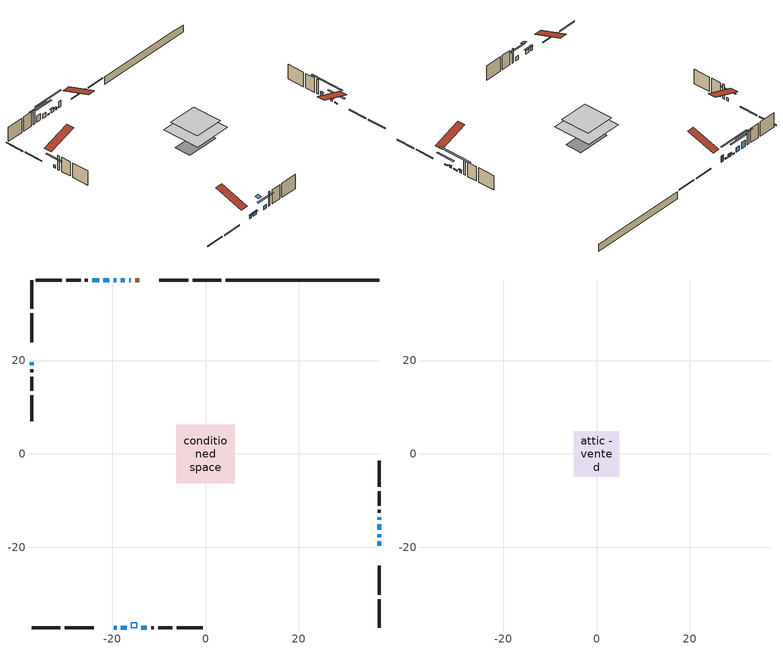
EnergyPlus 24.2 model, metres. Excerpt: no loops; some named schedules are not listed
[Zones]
conditioned space
 floor outside (Floor1 construction): -2.96,-2.96 -2.96,2.96 2.96,2.96 2.96,-2.96 z0.61
 floor adiabatic (AdiabaticFloorConstruction): -6.23,-6.23 -6.23,6.23 6.23,6.23 6.23,-6.23 z3.05
 floor foundation (Slab1 construction): -5.49,-2.74 -5.49,2.74 5.49,2.74 5.49,-2.74 z-1.83
 wall outside (RimJoist1 construction): 3.4,37.25 -2.77,37.25 / -37.25,-37.25 -31.08,-37.25 / -37.25,37.25 -37.25,31.08 / 37.25,-37.25 37.25,-31.08 z0.61:0.91
 wall outside (RimJoist2 construction): -3.7,37.25 -9.87,37.25 / -30.15,-37.25 -23.97,-37.25 / -37.25,30.15 -37.25,23.97 / 37.25,-30.15 37.25,-23.97 z0.61:0.91
 wall outside (AdiabaticWallConstruction 1): -14.22,37.25 -15.08,37.25 z0.61:2.64
 wall outside (AdiabaticWallConstruction): 37.25,-19.63 37.25,-18.71 / -16,37.25 -16.31,37.25 / 37.25,-16.25 37.25,-15.03 / -19.08,37.25 -19.69,37.25 z0.61:0.92; 37.25,-17.79 37.25,-17.18 z0.61:1.22; -17.24,37.25 -18.15,37.25 / 37.25,-14.1 37.25,-13.49 z0.61:1.53; -19.63,-37.25 -19.02,-37.25 / -18.09,-37.25 -16.87,-37.25 / -13.8,-37.25 -12.58,-37.25 z0.61:1.83; -20.62,37.25 -21.84,37.25 z0.61:2.13; -22.77,37.25 -24.29,37.25 z0.61:2.74; -37.25,19.63 -37.25,19.02 z0.61:1.6
 wall outside (Wall1 construction): -25.22,37.25 -25.8,37.25 / -11.65,-37.25 -11.07,-37.25 / -37.25,18.09 -37.25,17.52 / 37.25,-12.56 37.25,-11.99 z0.61:5.49
 wall outside (Wall2 construction): -26.73,37.25 -29.8,37.25 / -10.14,-37.25 -7.07,-37.25 / -37.25,16.59 -37.25,13.51 / 37.25,-11.06 37.25,-7.98 z0.61:5.49
 wall outside (Wall3 construction): -30.73,37.25 -36.32,37.25 / -6.14,-37.25 -0.55,-37.25 / -37.25,12.58 -37.25,6.99 / 37.25,-7.05 37.25,-1.46 z0.61:5.49
 wall foundation (FoundationWall1 construction): 4.33,37.25,-1.83 4.33,37.25,0.61 33.96,37.25,0.61 33.96,37.25,0.44 37.25,37.25,0.44 37.25,37.25,-1.83
 window (WindowConstruction): 37.25,-19.63 37.25,-18.72 z0.61:0.91
 window (WindowConstruction 6): 37.25,-17.79 37.25,-17.18 z0.61:1.22
 window (WindowConstruction 7): -16,37.25 -16.31,37.25 z0.61:0.91
 window (WindowConstruction 8): -17.24,37.25 -18.15,37.25 z0.61:1.52
 window (WindowConstruction 9): -19.63,-37.25 -19.02,-37.25 z0.61:1.83
 window (WindowConstruction 10): -18.09,-37.25 -16.87,-37.25 z0.61:1.83
 window (WindowConstruction 11): 37.25,-16.25 37.25,-15.03 z0.61:0.91
 window (WindowConstruction 12): -19.08,37.25 -19.69,37.25 z0.61:0.91
 window (WindowConstruction 1): -20.62,37.25 -21.84,37.25 z0.61:2.13
 window (WindowConstruction 2): -22.77,37.25 -24.29,37.25 z0.61:2.74
 window (WindowConstruction 3): -13.8,-37.25 -12.58,-37.25 z0.61:1.83
 window (WindowConstruction 4): -37.25,19.63 -37.25,19.02 z0.61:1.6
 window (WindowConstruction 5): 37.25,-14.1 37.25,-13.49 z0.61:1.52
 door (Door): -14.22,37.25 -15.08,37.25 z0.61:2.64
 ceiling adiabatic (AdiabaticFloorConstruction): 6.23,-6.23 6.23,6.23 -6.23,6.23 -6.23,-6.23 z3.05
 roof outside (AdiabaticRoofConstruction): -14.72,-37.25,5.49 -14.72,-36.09,5.87 -15.95,-36.09,5.87 -15.95,-37.25,5.49
 skylight (SkylightConstruction): -14.72,-37.25,5.49 -14.72,-36.09,5.87 -15.94,-36.09,5.87 -15.94,-37.25,5.49
attic - vented
 floor to conditioned space (Floor2 construction Reversed): -4.84,-4.84 -4.84,4.84 4.84,4.84 4.84,-4.84 z5.49
 roof outside (Roof1 construction): -13.29,37.25,5.49 -13.29,27.82,8.63 -10.8,27.82,8.63 -10.8,37.25,5.49; -20.56,-37.25,5.49 -20.56,-27.82,8.63 -23.04,-27.82,8.63 -23.04,-37.25,5.49; -37.25,20.56,5.49 -27.82,20.56,8.63 -27.82,23.04,8.63 -37.25,23.04,5.49; 37.25,-20.56,5.49 27.82,-20.56,8.63 27.82,-23.04,8.63 37.25,-23.04,5.49
shading: 37.25,-16.08 37.25,-22.27 37.66,-22.27 37.66,-16.08 z3.55; 37.25,-16.98 37.25,-17.99 37.66,-17.99 37.66,-16.98 z1.42; -16.51,37.25 -15.8,37.25 -15.8,37.66 -16.51,37.66 z1.12; -18.35,37.25 -17.04,37.25 -17.04,37.66 -18.35,37.66 z1.73; -18.82,-37.25 -19.83,-37.25 -19.83,-37.66 -18.82,-37.66 z2.03; -16.67,-37.25 -18.29,-37.25 -18.29,-37.66 -16.67,-37.66 z2.03; 37.25,-9.95 37.25,-21.33 37.66,-21.33 37.66,-9.95 z6; -24.77,37.25 -14,37.25 -14,37.66 -24.77,37.66 z6; -24.48,37.25 -17.98,37.25 -17.98,37.66 -24.48,37.66 z4.77; -26.93,37.25 -20.13,37.25 -20.13,37.66 -26.93,37.66 z5.38; -9.94,-37.25 -16.44,-37.25 -16.44,-37.66 -9.94,-37.66 z4.47; -37.25,16.38 -37.25,22.27 -37.66,22.27 -37.66,16.38 z4.24; 37.25,-13.29 37.25,-14.3 37.66,-14.3 37.66,-13.29 z1.73
[Building]
Building 1: Terrain=Suburbs
[Site:Location]
Toronto City Centre_ON: Latitude {deg}=43.63; Longitude {deg}=-79.39; Time Zone {hr}=-5; Elevation {m}=77; Keep Site Location Information=Yes
[Site:GroundTemperature:Shallow]
5.01852, 3.26908, 3.12898, 3.95918, 7.29196, 10.6092, 13.4851, 15.3069, 15.4617, 13.9799, 11.1774, 7.9619
[Site:WaterMainsTemperature]
Calculation Method=Schedule; Temperature Schedule=mains temperature schedule
[Material] Roughness=Rough; Thermal Absorptance=0.9
Name | Thickness {m} | Conductivity {W/m-K} | Density {kg/m3} | Specific Heat {J/kg-K} | Solar Absorptance | Visible Absorptance
asphalt or fiberglass shingles | 0.00635 | 0.162714 | 1121.4 | 1465.45 | 0.4 | 0.4
asphalt or fiberglass shingles 1 | 0.00635 | 0.162714 | 1121.4 | 1465.45 | 0.7 | 0.7
ceiling loosefill ins | 0.0846667 | 0.0480833 | 16.02 | 1046.75 | 0.7 | 0.7
ceiling stud and cavity | 0.1397 | 0.0950146 | 65.682 | 1177.47 | 0.7 | 0.7
concrete 4.0 in. | 0.1016 | 1.803125 | 2242.8 | 837.4 | 0.7 | 0.7
concrete 8.0 in. | 0.2032 | 1.803125 | 2242.8 | 837.4 | 0.7 | 0.7
door material | 0.04445 | 0.053851 | 512.64 | 1214.23 | 0.7 | 0.7
exterior vertical ins | 0.0307014 | 0.029427 | 32.04 | 1214.23 | 0.7 | 0.7
floor covering | 0.0127 | 0.0433444 | 54.468 | 1339.84 | 0.6 | 0.6
floor rigid ins | 0.051816 | 0.029427 | 32.04 | 1214.23 | 0.7 | 0.7
floor rigid ins 1; roof rigid ins; wall rigid ins | 0.512978 | 0.029427 | 32.04 | 1214.23 | 0.7 | 0.7
floor stud and cavity | 0.1397 | 0.0895258 | 92.3553 | 1139.71 | 0.7 | 0.7
floor stud and cavity 1 | 0.1397 | 1.75129 | 37.0049 | 1207.88 | 0.7 | 0.7
furniture material conditioned space 1 | 0.1524 | 0.115458 | 640.8 | 1214.23 | 0.6 | 0.6
gypsum board | 0.0127 | 0.160291 | 801 | 837.4 | 0.6 | 0.6
gypsum board 1 | 0.0127 | 0.160291 | 801 | 837.4 | 0.7 | 0.7
osb sheathing 0.5 in. | 0.0127 | 0.115458 | 512.64 | 1214.23 | 0.7 | 0.7
osb sheathing 0.75 in. | 0.01905 | 0.115458 | 512.64 | 1214.23 | 0.7 | 0.7
osb sheathing 2.0 in. | 0.0508 | 0.115458 | 512.64 | 1214.23 | 0.7 | 0.7
rim joist stud and cavity | 0.0508 | 0.0451784 | 125.044 | 1163.47 | 0.6 | 0.6
rim joist stud and cavity 1 | 0.0508 | 0.029095 | 125.044 | 1163.47 | 0.6 | 0.6
roof stud and cavity | 0.18415 | 1.78685 | 37.0049 | 1207.88 | 0.6 | 0.6
wall stud and cavity | 0.1397 | 0.105785 | 139.0536 | 1170.24 | 0.7 | 0.7
wall stud and cavity 1 | 0.1397 | 0.0827303 | 139.0536 | 1170.24 | 0.7 | 0.7
wall stud and cavity 2 | 0.1397 | 0.0932297 | 139.0536 | 1170.24 | 0.7 | 0.7
wall stud and cavity 3 | 0.0889 | 0.380278 | 52.3479 | 1209.89 | 0.7 | 0.7
wall stud and cavity 4 | 0.0889 | 0.391764 | 83.0341 | 1211.67 | 0.7 | 0.7
wood siding | 0.0254 | 0.102417 | 544.68 | 1172.36 | 0.4 | 0.4
wood siding 1; wood siding 2; wood siding 3 | 0.0254 | 0.102417 | 544.68 | 1172.36 | 0.7 | 0.7
[WindowMaterial:SimpleGlazingSystem]
Name | U-Factor {W/m2-K} | Solar Heat Gain Coefficient
SkylightMaterial | 2.43373 | 0.6661
WindowMaterial | 3.07009 | 0.42
WindowMaterial 1 | 2.91111 | 0.68
WindowMaterial 2 | 2.88953 | 0.69
WindowMaterial 3 | 2.96789 | 0.62
WindowMaterial 4 | 2.975272 | 0.61
WindowMaterial 5 | 2.97868 | 0.61
WindowMaterial 6 | 3.00026 | 0.58
WindowMaterial 7 | 2.95029 | 0.64
WindowMaterial 8 | 2.92076 | 0.67
WindowMaterial 9 | 3.06555 | 0.49
[Construction]
AdiabaticFloorConstruction: floor stud and cavity 1, floor rigid ins 1, osb sheathing 0.75 in., floor covering
AdiabaticRoofConstruction: asphalt or fiberglass shingles 1, roof rigid ins, osb sheathing 0.75 in., roof stud and cavity
AdiabaticWallConstruction: wood siding 2, wall rigid ins, wall stud and cavity 3, gypsum board
AdiabaticWallConstruction 1: wood siding 3, wall rigid ins, wall stud and cavity 3, gypsum board
Door: door material
Floor1 construction: floor stud and cavity, floor rigid ins, osb sheathing 0.75 in., floor covering
Floor2 construction Reversed: gypsum board, ceiling stud and cavity, ceiling loosefill ins
FoundationWall1 construction: concrete 8.0 in., gypsum board 1
furniture construction conditioned space 1: furniture material conditioned space 1
PartitionWallConstruction: gypsum board, wall stud and cavity 4, gypsum board
RimJoist1 construction: wood siding 1, osb sheathing 2.0 in., rim joist stud and cavity
RimJoist2 construction: wood siding 1, osb sheathing 2.0 in., rim joist stud and cavity 1
Roof1 construction: asphalt or fiberglass shingles
SkylightConstruction: SkylightMaterial
Slab1 construction: concrete 4.0 in.
Wall1 construction: wood siding, osb sheathing 0.5 in., wall stud and cavity, gypsum board
Wall2 construction: wood siding, osb sheathing 0.5 in., wall stud and cavity 1, gypsum board
Wall3 construction: wood siding, osb sheathing 0.5 in., wall stud and cavity 2, gypsum board
WindowConstruction; WindowConstruction 7: WindowMaterial
WindowConstruction 1: WindowMaterial 1
WindowConstruction 10: WindowMaterial 8
WindowConstruction 11; WindowConstruction 12: WindowMaterial 9
WindowConstruction 2: WindowMaterial 2
WindowConstruction 3; WindowConstruction 9: WindowMaterial 3
WindowConstruction 4: WindowMaterial 4
WindowConstruction 5: WindowMaterial 5
WindowConstruction 6: WindowMaterial 6
WindowConstruction 8: WindowMaterial 7
[Zone] Multiplier=1; Part of Total Floor Area=Yes
Name | Volume {m3}
attic - vented | 48.9018
conditioned space | 553.3
[Space]
Name | Zone | Volume {m3}
attic - vented 1 | attic - vented | 48.9018
conditioned space 1 | conditioned space | 553.3
[ZoneInfiltration:EffectiveLeakageArea]
infil attic - vented 1: Zone or Space=attic - vented 1; Schedule=Always On Discrete; Effective Air Leakage Area {cm2}=3942.89; Stack Coefficient=0.000218564; Wind Coefficient=9.98871e-06
[ZoneMixing]
whole house fan mix: Zone or Space=attic - vented; Schedule=Always On Continuous; Design Flow Rate Calculation Method=Flow/Zone; Design Flow Rate {m3/s}=0; Source Zone or Space=conditioned space
[SurfaceProperty:ExposedFoundationPerimeter]
Slab1: Exposed Perimeter Calculation Method=TotalExposedPerimeter; Total Exposed Perimeter {m}=32.919
[InternalMass] Zone or ZoneList=conditioned space; Space or SpaceList=conditioned space 1
Name | Construction | Surface Area {m2}
furniture mass conditioned space 1 | furniture construction conditioned space 1 | 100.172
partition wall mass | PartitionWallConstruction | 250.43
[Lights]
interior lighting: Zone or ZoneList or Space or SpaceList=conditioned space 1; Schedule=interior lighting schedule; Design Level Calculation Method=LightingLevel; Lighting Level {W}=343.2; Return Air Fraction=0; Fraction Radiant=0.6; Fraction Visible=0.2; Fraction Replaceable=1
[People]
occupants: Zone or ZoneList or Space or SpaceList=conditioned space 1; Number of People Schedule=occupants schedule; Number of People Calculation Method=People; Number of People=3; Fraction Radiant=0.314171; Sensible Heat Fraction=0.56303; Activity Level Schedule=occupants activity schedule; Carbon Dioxide Generation Rate {m3/s-W}=0; Enable ASHRAE 55 Comfort Warnings=No; Mean Radiant Temperature Calculation Type=EnclosureAveraged
[ElectricEquipment] Zone or ZoneList or Space or SpaceList=conditioned space 1; Design Level Calculation Method=EquipmentLevel
Name | Schedule | Design Level {W} | Fraction Latent | Fraction Radiant | Fraction Lost
clothes dryer | clothes dryer schedule | 140.772 | 0.015 | 0.081 | 0.85
clothes washer | clothes washer schedule | 32.1985 | 0.03 | 0.162 | 0.7
cooking range | cooking range schedule | 215.147 | 0.08 | 0.432 | 0.2
dishwasher | dishwasher schedule | 66.8632 | 0.3 | 0.18 | 0.4
fridge | fridge schedule | 72.9452 | 0 | 0.6 | 0
mech vent bath fan 0 | mech vent bath fan 0 schedule | 50.2 | 0 | 0 | 1
mech vent bath fan 1 | mech vent bath fan 1 schedule | 50.2 | 0 | 0 | 1
mech vent bath fan 2 | mech vent bath fan 2 schedule | 50.2 | 0 | 0 | 1
mech vent house fan | mech vent house fan schedule | 0 | 0 | 0 | 1
mech vent house fan cfis | mech vent house fan cfis schedule | 0 | 0 | 0 | 0
mech vent range fan 0 | mech vent range fan 0 schedule | 57 | 0 | 0 | 1
misc plug loads | misc plug loads schedule | 494.7 | 0.045 | 0.513 | 0.1
whole house fan | Always On Discrete | 0 | 0 | 0 | 1
[OtherEquipment] Zone or ZoneList or Space or SpaceList=conditioned space 1; Design Level Calculation Method=EquipmentLevel
Name | Fuel Type | Schedule | Design Level {W} | Fraction Latent | Fraction Radiant | Fraction Lost
clothes dryer 1 | Electricity | clothes dryer schedule | 0 | 0.015 | 0.081 | 0.85
cooking range 1 | Electricity | cooking range schedule | 0 | 0.08 | 0.432 | 0.2
general water use latent | None | general water use schedule | 62.594 | 1 | 0 | 0
general water use sensible | None | general water use schedule | -61.6891 | 0 | 0.6 | 0
mech vent house fan latent load | None | Always On Discrete | 0 | 1 | 0 | 0
mech vent house fan sensible load | None | Always On Discrete | 0 | 0 | 0 | 0
water heater energy adjustment1 | NaturalGas | Always On Discrete | 0.01 | 0 | 0 | 1
[ZoneInfiltration:DesignFlowRate] Zone or ZoneList or Space or SpaceList=conditioned space 1; Schedule=Always On Discrete; Design Flow Rate Calculation Method=Flow/Zone; Design Flow Rate {m3/s}=0
infil flow; natural vent flow; whole house fan flow
[Foundation:Kiva]
Foundation Kiva 1: Initial Indoor Air Temperature {C}=18; Wall Height Above Grade {m}=0.609996; Wall Depth Below Slab {m}=0.2032; Custom Block Material Name 1=exterior vertical ins; Custom Block Depth 1 {m}=2.43998; Custom Block X Position 1 {m}=0.2159; Custom Block Z Position 1 {m}=0
[Foundation:Kiva:Settings]
Soil Conductivity {W/m-K}=0.849921; Soil Density {kg/m3}=1842.3; Soil Specific Heat {J/kg-K}=418.7; Ground Solar Absorptivity=0.9; Ground Thermal Absorptivity=0.9; Ground Surface Roughness {m}=0.03; Far-Field Width {m}=40; Deep-Ground Boundary Condition=ZeroFlux; Deep-Ground Depth {m}=40; Minimum Cell Dimension {m}=0.2; Maximum Cell Growth Coefficient=3; Simulation Timestep=Timestep
[Exterior:Lights]
exterior lighting: Schedule=exterior lighting schedule; Design Level {W}=75.6
[Schedule:Constant]
Name | Hourly Value
Always On Continuous; mech vent house fan schedule; mech vent house fan cfis schedule; Always On Discrete | 1
occupants activity schedule | 117.228
fridge schedule | 0
[Schedule:Week:Daily]
interior lighting schedule Week Rule - Jan1-Jan27: interior lighting schedule day, interior lighting schedule day, interior lighting schedule day, interior lighting schedule day, interior lighting schedule day, interior lighting schedule day, interior lighting schedule day, interior lighting schedule default day, interior lighting schedule default day, interior lighting schedule default day, interior lighting schedule default day, interior lighting schedule default day
interior lighting schedule Week Rule - Jan28-Feb3: interior lighting schedule day, interior lighting schedule day, interior lighting schedule day, interior lighting schedule day, interior lighting schedule day 1, interior lighting schedule day 1, interior lighting schedule day 1, interior lighting schedule default day, interior lighting schedule default day, interior lighting schedule default day, interior lighting schedule default day, interior lighting schedule default day
interior lighting schedule Week Rule - Feb4-Feb24: interior lighting schedule day 1, interior lighting schedule day 1, interior lighting schedule day 1, interior lighting schedule day 1, interior lighting schedule day 1, interior lighting schedule day 1, interior lighting schedule day 1, interior lighting schedule default day, interior lighting schedule default day, interior lighting schedule default day, interior lighting schedule default day, interior lighting schedule default day
interior lighting schedule Week Rule - Feb25-Mar3: interior lighting schedule day 1, interior lighting schedule day 1, interior lighting schedule day 1, interior lighting schedule day 1, interior lighting schedule day 2, interior lighting schedule day 2, interior lighting schedule day 2, interior lighting schedule default day, interior lighting schedule default day, interior lighting schedule default day, interior lighting schedule default day, interior lighting schedule default day
interior lighting schedule Week Rule - Mar4-Mar31: interior lighting schedule day 2, interior lighting schedule day 2, interior lighting schedule day 2, interior lighting schedule day 2, interior lighting schedule day 2, interior lighting schedule day 2, interior lighting schedule day 2, interior lighting schedule default day, interior lighting schedule default day, interior lighting schedule default day, interior lighting schedule default day, interior lighting schedule default day
interior lighting schedule Week Rule - Apr1-Apr28: interior lighting schedule day 3, interior lighting schedule day 3, interior lighting schedule day 3, interior lighting schedule day 3, interior lighting schedule day 3, interior lighting schedule day 3, interior lighting schedule day 3, interior lighting schedule default day, interior lighting schedule default day, interior lighting schedule default day, interior lighting schedule default day, interior lighting schedule default day
interior lighting schedule Week Rule - Apr29-May5: interior lighting schedule day 3, interior lighting schedule day 3, interior lighting schedule day 4, interior lighting schedule day 4, interior lighting schedule day 4, interior lighting schedule day 4, interior lighting schedule day 4, interior lighting schedule default day, interior lighting schedule default day, interior lighting schedule default day, interior lighting schedule default day, interior lighting schedule default day
interior lighting schedule Week Rule - May6-May26: interior lighting schedule day 4, interior lighting schedule day 4, interior lighting schedule day 4, interior lighting schedule day 4, interior lighting schedule day 4, interior lighting schedule day 4, interior lighting schedule day 4, interior lighting schedule default day, interior lighting schedule default day, interior lighting schedule default day, interior lighting schedule default day, interior lighting schedule default day
interior lighting schedule Week Rule - May27-Jun2: interior lighting schedule day 4, interior lighting schedule day 4, interior lighting schedule day 4, interior lighting schedule day 4, interior lighting schedule day 4, interior lighting schedule day 5, interior lighting schedule day 5, interior lighting schedule default day, interior lighting schedule default day, interior lighting schedule default day, interior lighting schedule default day, interior lighting schedule default day
interior lighting schedule Week Rule - Jun3-Jun30: interior lighting schedule day 5, interior lighting schedule day 5, interior lighting schedule day 5, interior lighting schedule day 5, interior lighting schedule day 5, interior lighting schedule day 5, interior lighting schedule day 5, interior lighting schedule default day, interior lighting schedule default day, interior lighting schedule default day, interior lighting schedule default day, interior lighting schedule default day
interior lighting schedule Week Rule - Jul1-Jul28: interior lighting schedule day 6, interior lighting schedule day 6, interior lighting schedule day 6, interior lighting schedule day 6, interior lighting schedule day 6, interior lighting schedule day 6, interior lighting schedule day 6, interior lighting schedule default day, interior lighting schedule default day, interior lighting schedule default day, interior lighting schedule default day, interior lighting schedule default day
interior lighting schedule Week Rule - Jul29-Aug4: interior lighting schedule day 6, interior lighting schedule day 6, interior lighting schedule day 6, interior lighting schedule day 7, interior lighting schedule day 7, interior lighting schedule day 7, interior lighting schedule day 7, interior lighting schedule default day, interior lighting schedule default day, interior lighting schedule default day, interior lighting schedule default day, interior lighting schedule default day
interior lighting schedule Week Rule - Aug5-Aug25: interior lighting schedule day 7, interior lighting schedule day 7, interior lighting schedule day 7, interior lighting schedule day 7, interior lighting schedule day 7, interior lighting schedule day 7, interior lighting schedule day 7, interior lighting schedule default day, interior lighting schedule default day, interior lighting schedule default day, interior lighting schedule default day, interior lighting schedule default day
interior lighting schedule Week Rule - Aug26-Sep1: interior lighting schedule day 7, interior lighting schedule day 7, interior lighting schedule day 7, interior lighting schedule day 7, interior lighting schedule day 7, interior lighting schedule day 7, interior lighting schedule day 8, interior lighting schedule default day, interior lighting schedule default day, interior lighting schedule default day, interior lighting schedule default day, interior lighting schedule default day
interior lighting schedule Week Rule - Sep2-Sep29: interior lighting schedule day 8, interior lighting schedule day 8, interior lighting schedule day 8, interior lighting schedule day 8, interior lighting schedule day 8, interior lighting schedule day 8, interior lighting schedule day 8, interior lighting schedule default day, interior lighting schedule default day, interior lighting schedule default day, interior lighting schedule default day, interior lighting schedule default day
interior lighting schedule Week Rule - Sep30-Oct6: interior lighting schedule day 8, interior lighting schedule day 9, interior lighting schedule day 9, interior lighting schedule day 9, interior lighting schedule day 9, interior lighting schedule day 9, interior lighting schedule day 9, interior lighting schedule default day, interior lighting schedule default day, interior lighting schedule default day, interior lighting schedule default day, interior lighting schedule default day
interior lighting schedule Week Rule - Oct7-Oct27: interior lighting schedule day 9, interior lighting schedule day 9, interior lighting schedule day 9, interior lighting schedule day 9, interior lighting schedule day 9, interior lighting schedule day 9, interior lighting schedule day 9, interior lighting schedule default day, interior lighting schedule default day, interior lighting schedule default day, interior lighting schedule default day, interior lighting schedule default day
interior lighting schedule Week Rule - Oct28-Nov3: interior lighting schedule day 9, interior lighting schedule day 9, interior lighting schedule day 9, interior lighting schedule day 9, interior lighting schedule day 10, interior lighting schedule day 10, interior lighting schedule day 10, interior lighting schedule default day, interior lighting schedule default day, interior lighting schedule default day, interior lighting schedule default day, interior lighting schedule default day
interior lighting schedule Week Rule - Nov4-Nov24: interior lighting schedule day 10, interior lighting schedule day 10, interior lighting schedule day 10, interior lighting schedule day 10, interior lighting schedule day 10, interior lighting schedule day 10, interior lighting schedule day 10, interior lighting schedule default day, interior lighting schedule default day, interior lighting schedule default day, interior lighting schedule default day, interior lighting schedule default day
interior lighting schedule Week Rule - Nov25-Dec1: interior lighting schedule day 10, interior lighting schedule day 10, interior lighting schedule day 10, interior lighting schedule day 10, interior lighting schedule day 10, interior lighting schedule day 10, interior lighting schedule day 11, interior lighting schedule default day, interior lighting schedule default day, interior lighting schedule default day, interior lighting schedule default day, interior lighting schedule default day
interior lighting schedule Week Rule - Dec2-Dec31: interior lighting schedule day 11, interior lighting schedule day 11, interior lighting schedule day 11, interior lighting schedule day 11, interior lighting schedule day 11, interior lighting schedule day 11, interior lighting schedule day 11, interior lighting schedule default day, interior lighting schedule default day, interior lighting schedule default day, interior lighting schedule default day, interior lighting schedule default day
occupants schedule Week Rule - Jan1-Dec31: occupants schedule day, occupants schedule day, occupants schedule day, occupants schedule day, occupants schedule day, occupants schedule day, occupants schedule day, occupants schedule default day, occupants schedule default day, occupants schedule default day, occupants schedule default day, occupants schedule default day
clothes dryer schedule Week Rule - Jan1-Dec31: clothes dryer schedule day, clothes dryer schedule day, clothes dryer schedule day, clothes dryer schedule day, clothes dryer schedule day, clothes dryer schedule day, clothes dryer schedule day, clothes dryer schedule default day, clothes dryer schedule default day, clothes dryer schedule default day, clothes dryer schedule default day, clothes dryer schedule default day
clothes washer schedule Week Rule - Jan1-Dec31: clothes washer schedule day, clothes washer schedule day, clothes washer schedule day, clothes washer schedule day, clothes washer schedule day, clothes washer schedule day, clothes washer schedule day, clothes washer schedule default day, clothes washer schedule default day, clothes washer schedule default day, clothes washer schedule default day, clothes washer schedule default day
cooking range schedule Week Rule - Jan1-Dec31: cooking range schedule day, cooking range schedule day, cooking range schedule day, cooking range schedule day, cooking range schedule day, cooking range schedule day, cooking range schedule day, cooking range schedule default day, cooking range schedule default day, cooking range schedule default day, cooking range schedule default day, cooking range schedule default day
dishwasher schedule Week Rule - Jan1-Dec31: dishwasher schedule day, dishwasher schedule day, dishwasher schedule day, dishwasher schedule day, dishwasher schedule day, dishwasher schedule day, dishwasher schedule day, dishwasher schedule default day, dishwasher schedule default day, dishwasher schedule default day, dishwasher schedule default day, dishwasher schedule default day
mech vent bath fan 0 schedule Week Rule - Jan1-Dec31: mech vent bath fan 0 schedule day, mech vent bath fan 0 schedule day, mech vent bath fan 0 schedule day, mech vent bath fan 0 schedule day, mech vent bath fan 0 schedule day, mech vent bath fan 0 schedule day, mech vent bath fan 0 schedule day, mech vent bath fan 0 schedule default day, mech vent bath fan 0 schedule default day, mech vent bath fan 0 schedule default day, mech vent bath fan 0 schedule default day, mech vent bath fan 0 schedule default day
mech vent bath fan 1 schedule Week Rule - Jan1-Dec31: mech vent bath fan 1 schedule day, mech vent bath fan 1 schedule day, mech vent bath fan 1 schedule day, mech vent bath fan 1 schedule day, mech vent bath fan 1 schedule day, mech vent bath fan 1 schedule day, mech vent bath fan 1 schedule day, mech vent bath fan 1 schedule default day, mech vent bath fan 1 schedule default day, mech vent bath fan 1 schedule default day, mech vent bath fan 1 schedule default day, mech vent bath fan 1 schedule default day
mech vent bath fan 2 schedule Week Rule - Jan1-Dec31: mech vent bath fan 2 schedule day, mech vent bath fan 2 schedule day, mech vent bath fan 2 schedule day, mech vent bath fan 2 schedule day, mech vent bath fan 2 schedule day, mech vent bath fan 2 schedule day, mech vent bath fan 2 schedule day, mech vent bath fan 2 schedule default day, mech vent bath fan 2 schedule default day, mech vent bath fan 2 schedule default day, mech vent bath fan 2 schedule default day, mech vent bath fan 2 schedule default day
mech vent range fan 0 schedule Week Rule - Jan1-Dec31: mech vent range fan 0 schedule day, mech vent range fan 0 schedule day, mech vent range fan 0 schedule day, mech vent range fan 0 schedule day, mech vent range fan 0 schedule day, mech vent range fan 0 schedule day, mech vent range fan 0 schedule day, mech vent range fan 0 schedule default day, mech vent range fan 0 schedule default day, mech vent range fan 0 schedule default day, mech vent range fan 0 schedule default day, mech vent range fan 0 schedule default day
misc plug loads schedule Week Rule - Jan1-Dec31: misc plug loads schedule day, misc plug loads schedule day, misc plug loads schedule day, misc plug loads schedule day, misc plug loads schedule day, misc plug loads schedule day, misc plug loads schedule day, misc plug loads schedule default day, misc plug loads schedule default day, misc plug loads schedule default day, misc plug loads schedule default day, misc plug loads schedule default day
general water use schedule Week Rule - Jan1-Dec31: general water use schedule day, general water use schedule day, general water use schedule day, general water use schedule day, general water use schedule day, general water use schedule day, general water use schedule day, general water use schedule default day, general water use schedule default day, general water use schedule default day, general water use schedule default day, general water use schedule default day
exterior lighting schedule Week Rule - Jan1-Jan27: exterior lighting schedule day, exterior lighting schedule day, exterior lighting schedule day, exterior lighting schedule day, exterior lighting schedule day, exterior lighting schedule day, exterior lighting schedule day, exterior lighting schedule default day, exterior lighting schedule default day, exterior lighting schedule default day, exterior lighting schedule default day, exterior lighting schedule default day
exterior lighting schedule Week Rule - Jan28-Feb3: exterior lighting schedule day, exterior lighting schedule day, exterior lighting schedule day, exterior lighting schedule day, exterior lighting schedule day 1, exterior lighting schedule day 1, exterior lighting schedule day 1, exterior lighting schedule default day, exterior lighting schedule default day, exterior lighting schedule default day, exterior lighting schedule default day, exterior lighting schedule default day
exterior lighting schedule Week Rule - Feb4-Feb24: exterior lighting schedule day 1, exterior lighting schedule day 1, exterior lighting schedule day 1, exterior lighting schedule day 1, exterior lighting schedule day 1, exterior lighting schedule day 1, exterior lighting schedule day 1, exterior lighting schedule default day, exterior lighting schedule default day, exterior lighting schedule default day, exterior lighting schedule default day, exterior lighting schedule default day
exterior lighting schedule Week Rule - Feb25-Mar3: exterior lighting schedule day 1, exterior lighting schedule day 1, exterior lighting schedule day 1, exterior lighting schedule day 1, exterior lighting schedule day 2, exterior lighting schedule day 2, exterior lighting schedule day 2, exterior lighting schedule default day, exterior lighting schedule default day, exterior lighting schedule default day, exterior lighting schedule default day, exterior lighting schedule default day
exterior lighting schedule Week Rule - Mar4-Mar31: exterior lighting schedule day 2, exterior lighting schedule day 2, exterior lighting schedule day 2, exterior lighting schedule day 2, exterior lighting schedule day 2, exterior lighting schedule day 2, exterior lighting schedule day 2, exterior lighting schedule default day, exterior lighting schedule default day, exterior lighting schedule default day, exterior lighting schedule default day, exterior lighting schedule default day
exterior lighting schedule Week Rule - Apr1-Apr28: exterior lighting schedule day 3, exterior lighting schedule day 3, exterior lighting schedule day 3, exterior lighting schedule day 3, exterior lighting schedule day 3, exterior lighting schedule day 3, exterior lighting schedule day 3, exterior lighting schedule default day, exterior lighting schedule default day, exterior lighting schedule default day, exterior lighting schedule default day, exterior lighting schedule default day
exterior lighting schedule Week Rule - Apr29-May5: exterior lighting schedule day 3, exterior lighting schedule day 3, exterior lighting schedule day 4, exterior lighting schedule day 4, exterior lighting schedule day 4, exterior lighting schedule day 4, exterior lighting schedule day 4, exterior lighting schedule default day, exterior lighting schedule default day, exterior lighting schedule default day, exterior lighting schedule default day, exterior lighting schedule default day
exterior lighting schedule Week Rule - May6-May26: exterior lighting schedule day 4, exterior lighting schedule day 4, exterior lighting schedule day 4, exterior lighting schedule day 4, exterior lighting schedule day 4, exterior lighting schedule day 4, exterior lighting schedule day 4, exterior lighting schedule default day, exterior lighting schedule default day, exterior lighting schedule default day, exterior lighting schedule default day, exterior lighting schedule default day
exterior lighting schedule Week Rule - May27-Jun2: exterior lighting schedule day 4, exterior lighting schedule day 4, exterior lighting schedule day 4, exterior lighting schedule day 4, exterior lighting schedule day 4, exterior lighting schedule day 5, exterior lighting schedule day 5, exterior lighting schedule default day, exterior lighting schedule default day, exterior lighting schedule default day, exterior lighting schedule default day, exterior lighting schedule default day
exterior lighting schedule Week Rule - Jun3-Jun30: exterior lighting schedule day 5, exterior lighting schedule day 5, exterior lighting schedule day 5, exterior lighting schedule day 5, exterior lighting schedule day 5, exterior lighting schedule day 5, exterior lighting schedule day 5, exterior lighting schedule default day, exterior lighting schedule default day, exterior lighting schedule default day, exterior lighting schedule default day, exterior lighting schedule default day
[Schedule:Year]
interior lighting schedule: interior lighting schedule Week Rule - Jan1-Jan27, 1, 1, 1, 27, interior lighting schedule Week Rule - Jan28-Feb3, 1, 28, 2, 3, interior lighting schedule Week Rule - Feb4-Feb24, 2, 4, 2, 24, interior lighting schedule Week Rule - Feb25-Mar3, 2, 25, 3, 3, interior lighting schedule Week Rule - Mar4-Mar31, 3, 4, 3, 31, interior lighting schedule Week Rule - Apr1-Apr28, 4, 1, 4, 28, interior lighting schedule Week Rule - Apr29-May5, 4, 29, 5, 5, interior lighting schedule Week Rule - May6-May26, 5, 6, 5, 26, interior lighting schedule Week Rule - May27-Jun2, 5, 27, 6, 2, interior lighting schedule Week Rule - Jun3-Jun30, 6, 3, 6, 30, interior lighting schedule Week Rule - Jul1-Jul28, 7, 1, 7, 28, interior lighting schedule Week Rule - Jul29-Aug4, 7, 29, 8, 4, interior lighting schedule Week Rule - Aug5-Aug25, 8, 5, 8, 25, interior lighting schedule Week Rule - Aug26-Sep1, 8, 26, 9, 1, interior lighting schedule Week Rule - Sep2-Sep29, 9, 2, 9, 29, interior lighting schedule Week Rule - Sep30-Oct6, 9, 30, 10, 6, interior lighting schedule Week Rule - Oct7-Oct27, 10, 7, 10, 27, interior lighting schedule Week Rule - Oct28-Nov3, 10, 28, 11, 3, interior lighting schedule Week Rule - Nov4-Nov24, 11, 4, 11, 24, interior lighting schedule Week Rule - Nov25-Dec1, 11, 25, 12, 1, interior lighting schedule Week Rule - Dec2-Dec31, 12, 2, 12, 31
occupants schedule: occupants schedule Week Rule - Jan1-Dec31, 1, 1, 12, 31
clothes dryer schedule: clothes dryer schedule Week Rule - Jan1-Dec31, 1, 1, 12, 31
clothes washer schedule: clothes washer schedule Week Rule - Jan1-Dec31, 1, 1, 12, 31
cooking range schedule: cooking range schedule Week Rule - Jan1-Dec31, 1, 1, 12, 31
dishwasher schedule: dishwasher schedule Week Rule - Jan1-Dec31, 1, 1, 12, 31
mech vent bath fan 0 schedule: mech vent bath fan 0 schedule Week Rule - Jan1-Dec31, 1, 1, 12, 31
mech vent bath fan 1 schedule: mech vent bath fan 1 schedule Week Rule - Jan1-Dec31, 1, 1, 12, 31
mech vent bath fan 2 schedule: mech vent bath fan 2 schedule Week Rule - Jan1-Dec31, 1, 1, 12, 31
mech vent range fan 0 schedule: mech vent range fan 0 schedule Week Rule - Jan1-Dec31, 1, 1, 12, 31
misc plug loads schedule: misc plug loads schedule Week Rule - Jan1-Dec31, 1, 1, 12, 31
general water use schedule: general water use schedule Week Rule - Jan1-Dec31, 1, 1, 12, 31
exterior lighting schedule: exterior lighting schedule Week Rule - Jan1-Jan27, 1, 1, 1, 27, exterior lighting schedule Week Rule - Jan28-Feb3, 1, 28, 2, 3, exterior lighting schedule Week Rule - Feb4-Feb24, 2, 4, 2, 24, exterior lighting schedule Week Rule - Feb25-Mar3, 2, 25, 3, 3, exterior lighting schedule Week Rule - Mar4-Mar31, 3, 4, 3, 31, exterior lighting schedule Week Rule - Apr1-Apr28, 4, 1, 4, 28, exterior lighting schedule Week Rule - Apr29-May5, 4, 29, 5, 5, exterior lighting schedule Week Rule - May6-May26, 5, 6, 5, 26, exterior lighting schedule Week Rule - May27-Jun2, 5, 27, 6, 2, exterior lighting schedule Week Rule - Jun3-Jun30, 6, 3, 6, 30, exterior lighting schedule Week Rule - Jul1-Jul28, 7, 1, 7, 28, exterior lighting schedule Week Rule - Jul29-Aug4, 7, 29, 8, 4, exterior lighting schedule Week Rule - Aug5-Aug25, 8, 5, 8, 25, exterior lighting schedule Week Rule - Aug26-Sep1, 8, 26, 9, 1, exterior lighting schedule Week Rule - Sep2-Sep29, 9, 2, 9, 29, exterior lighting schedule Week Rule - Sep30-Oct6, 9, 30, 10, 6, exterior lighting schedule Week Rule - Oct7-Oct27, 10, 7, 10, 27, exterior lighting schedule Week Rule - Oct28-Nov3, 10, 28, 11, 3, exterior lighting schedule Week Rule - Nov4-Nov24, 11, 4, 11, 24, exterior lighting schedule Week Rule - Nov25-Dec1, 11, 25, 12, 1, exterior lighting schedule Week Rule - Dec2-Dec31, 12, 2, 12, 31
[Schedule:Compact]
mains temperature schedule: Through: 01/01, For: AllDays, Until: 24:00, 8.80333, Through: 01/02, For: AllDays, Until: 24:00, 8.74333, Through: 01/03, For: AllDays, Until: 24:00, 8.68389, Through: 01/04, For: AllDays, Until: 24:00, 8.62611, Through: 01/05, For: AllDays, Until: 24:00, 8.56944, Through: 01/06, For: AllDays, Until: 24:00, 8.51389, Through: 01/07, For: AllDays, Until: 24:00, 8.45944, Through: 01/08, For: AllDays, Until: 24:00, 8.40611, Through: 01/09, For: AllDays, Until: 24:00, 8.35389, Through: 01/10, For: AllDays, Until: 24:00, 8.30278, Through: 01/11, For: AllDays, Until: 24:00, 8.25333, Through: 01/12, For: AllDays, Until: 24:00, 8.205, Through: 01/13, For: AllDays, Until: 24:00, 8.15778, Through: 01/14, For: AllDays, Until: 24:00, 8.11222, Through: 01/15, For: AllDays, Until: 24:00, 8.06778, Through: 01/16, For: AllDays, Until: 24:00, 8.02444, Through: 01/17, For: AllDays, Until: 24:00, 7.98222, Through: 01/18, For: AllDays, Until: 24:00, 7.94167, Through: 01/19, For: AllDays, Until: 24:00, 7.90222, Through: 01/20, For: AllDays, Until: 24:00, 7.86444, Through: 01/21, For: AllDays, Until: 24:00, 7.82778, Through: 01/22, For: AllDays, Until: 24:00, 7.79278, Through: 01/23, For: AllDays, Until: 24:00, 7.75889, Through: 01/24, For: AllDays, Until: 24:00, 7.72667, Through: 01/25, For: AllDays, Until: 24:00, 7.69556, Through: 01/26, For: AllDays, Until: 24:00, 7.66611, Through: 01/27, For: AllDays, Until: 24:00, 7.63778, Through: 01/28, For: AllDays, Until: 24:00, 7.61111, Through: 01/29, For: AllDays, Until: 24:00, 7.58556, Through: 01/30, For: AllDays, Until: 24:00, 7.56167, Through: 01/31, For: AllDays, Until: 24:00, 7.53944, Through: 02/01, For: AllDays, Until: 24:00, 7.51833, Through: 02/02, For: AllDays, Until: 24:00, 7.49889, Through: 02/03, For: AllDays, Until: 24:00, 7.48111, Through: 02/04, For: AllDays, Until: 24:00, 7.46444, Through: 02/05, For: AllDays, Until: 24:00, 7.44944, Through: 02/06, For: AllDays, Until: 24:00, 7.43556, Through: 02/07, For: AllDays, Until: 24:00, 7.42333, Through: 02/08, For: AllDays, Until: 24:00, 7.41278, Through: 02/09, For: AllDays, Until: 24:00, 7.40389, Through: 02/10, For: AllDays, Until: 24:00, 7.39611, Through: 02/11, For: AllDays, Until: 24:00, 7.39, Through: 02/12, For: AllDays, Until: 24:00, 7.38556, Through: 02/13, For: AllDays, Until: 24:00, 7.38222, Through: 02/14, For: AllDays, Until: 24:00, 7.38056, Through: 02/15, For: AllDays, Until: 24:00, 7.38056, Through: 02/16, For: AllDays, Until: 24:00, 7.38222, Through: 02/17, For: AllDays, Until: 24:00, 7.385, Through: 02/18, For: AllDays, Until: 24:00, 7.38944, Through: 02/19, For: AllDays, Until: 24:00, 7.395, Through: 02/20, For: AllDays, Until: 24:00, 7.40278, Through: 02/21, For: AllDays, Until: 24:00, 7.41167, Through: 02/22, For: AllDays, Until: 24:00, 7.42222, Through: 02/23, For: AllDays, Until: 24:00, 7.43389, Through: 02/24, For: AllDays, Until: 24:00, 7.44722, Through: 02/25, For: AllDays, Until: 24:00, 7.46222, Through: 02/26, For: AllDays, Until: 24:00, 7.47833, Through: 02/27, For: AllDays, Until: 24:00, 7.49611, Through: 02/28, For: AllDays, Until: 24:00, 7.51556, Through: 03/01, For: AllDays, Until: 24:00, 7.53667, Through: 03/02, For: AllDays, Until: 24:00, 7.55889, Through: 03/03, For: AllDays, Until: 24:00, 7.58222, Through: 03/04, For: AllDays, Until: 24:00, 7.60722, Through: 03/05, For: AllDays, Until: 24:00, 7.63389, Through: 03/06, For: AllDays, Until: 24:00, 7.66222, Through: 03/07, For: AllDays, Until: 24:00, 7.69111, Through: 03/08, For: AllDays, Until: 24:00, 7.72222, Through: 03/09, For: AllDays, Until: 24:00, 7.75444, Through: 03/10, For: AllDays, Until: 24:00, 7.78778, Through: 03/11, For: AllDays, Until: 24:00, 7.82278, Through: 03/12, For: AllDays, Until: 24:00, 7.85944, Through: 03/13, For: AllDays, Until: 24:00, 7.89722, Through: 03/14, For: AllDays, Until: 24:00, 7.93611, Through: 03/15, For: AllDays, Until: 24:00, 7.97667, Through: 03/16, For: AllDays, Until: 24:00, 8.01833, Through: 03/17, For: AllDays, Until: 24:00, 8.06167, Through: 03/18, For: AllDays, Until: 24:00, 8.10611, Through: 03/19, For: AllDays, Until: 24:00, 8.15167, Through: 03/20, For: AllDays, Until: 24:00, 8.19833, Through: 03/21, For: AllDays, Until: 24:00, 8.24667, Through: 03/22, For: AllDays, Until: 24:00, 8.29611, Through: 03/23, For: AllDays, Until: 24:00, 8.34667, Through: 03/24, For: AllDays, Until: 24:00, 8.39889, Through: 03/25, For: AllDays, Until: 24:00, 8.45167, Through: 03/26, For: AllDays, Until: 24:00, 8.50611, Through: 03/27, For: AllDays, Until: 24:00, 8.56167, Through: 03/28, For: AllDays, Until: 24:00, 8.61833, Through: 03/29, For: AllDays, Until: 24:00, 8.67611, Through: 03/30, For: AllDays, Until: 24:00, 8.735, Through: 03/31, For: AllDays, Until: 24:00, 8.795, Through: 04/01, For: AllDays, Until: 24:00, 8.85611, Through: 04/02, For: AllDays, Until: 24:00, 8.91833, Through: 04/03, For: AllDays, Until: 24:00, 8.98167, Through: 04/04, For: AllDays, Until: 24:00, 9.04556, Through: 04/05, For: AllDays, Until: 24:00, 9.11111, Through: 04/06, For: AllDays, Until: 24:00, 9.17722, Through: 04/07, For: AllDays, Until: 24:00, 9.24444, Through: 04/08, For: AllDays, Until: 24:00, 9.31222, Through: 04/09, For: AllDays, Until: 24:00, 9.38167, Through: 04/10, For: AllDays, Until: 24:00, 9.45167, Through: 04/11, For: AllDays, Until: 24:00, 9.52222, Through: 04/12, For: AllDays, Until: 24:00, 9.59444, Through: 04/13, For: AllDays, Until: 24:00, 9.66667, Through: 04/14, For: AllDays, Until: 24:00, 9.74, Through: 04/15, For: AllDays, Until: 24:00, 9.81444, Through: 04/16, For: AllDays, Until: 24:00, 9.88944, Through: 04/17, For: AllDays, Until: 24:00, 9.96556, Through: 04/18, For: AllDays, Until: 24:00, 10.0417, Through: 04/19, For: AllDays, Until: 24:00, 10.1189, Through: 04/20, For: AllDays, Until: 24:00, 10.1972, Through: 04/21, For: AllDays, Until: 24:00, 10.2756, Through: 04/22, For: AllDays, Until: 24:00, 10.355, Through: 04/23, For: AllDays, Until: 24:00, 10.435, Through: 04/24, For: AllDays, Until: 24:00, 10.515, Through: 04/25, For: AllDays, Until: 24:00, 10.5961, Through: 04/26, For: AllDays, Until: 24:00, 10.6778, Through: 04/27, For: AllDays, Until: 24:00, 10.76, Through: 04/28, For: AllDays, Until: 24:00, 10.8428, Through: 04/29, For: AllDays, Until: 24:00, 10.9261, Through: 04/30, For: AllDays, Until: 24:00, 11.0094, Through: 05/01, For: AllDays, Until: 24:00, 11.0933, Through: 05/02, For: AllDays, Until: 24:00, 11.1778, Through: 05/03, For: AllDays, Until: 24:00, 11.2628, Through: 05/04, For: AllDays, Until: 24:00, 11.3478, Through: 05/05, For: AllDays, Until: 24:00, 11.4333, Through: 05/06, For: AllDays, Until: 24:00, 11.5189, Through: 05/07, For: AllDays, Until: 24:00, 11.605, Through: 05/08, For: AllDays, Until: 24:00, 11.6917, Through: 05/09, For: AllDays, Until: 24:00, 11.7778, Through: 05/10, For: AllDays, Until: 24:00, 11.865, Through: 05/11, For: AllDays, Until: 24:00, 11.9517, Through: 05/12, For: AllDays, Until: 24:00, 12.0389, Through: 05/13, For: AllDays, Until: 24:00, 12.1261, Through: 05/14, For: AllDays, Until: 24:00, 12.2133, Through: 05/15, For: AllDays, Until: 24:00, 12.3006, Through: 05/16, For: AllDays, Until: 24:00, 12.3883, Through: 05/17, For: AllDays, Until: 24:00, 12.4756, Through: 05/18, For: AllDays, Until: 24:00, 12.5628, Through: 05/19, For: AllDays, Until: 24:00, 12.6506, Through: 05/20, For: AllDays, Until: 24:00, 12.7378, Through: 05/21, For: AllDays, Until: 24:00, 12.825, Through: 05/22, For: AllDays, Until: 24:00, 12.9122, Through: 05/23, For: AllDays, Until: 24:00, 12.9994, Through: 05/24, For: AllDays, Until: 24:00, 13.0861, Through: 05/25, For: AllDays, Until: 24:00, 13.1728, Through: 05/26, For: AllDays, Until: 24:00, 13.2594, Through: 05/27, For: AllDays, Until: 24:00, 13.3456, Through: 05/28, For: AllDays, Until: 24:00, 13.4317, Through: 05/29, For: AllDays, Until: 24:00, 13.5172, Through: 05/30, For: AllDays, Until: 24:00, 13.6028, Through: 05/31, For: AllDays, Until: 24:00, 13.6878, Through: 06/01, For: AllDays, Until: 24:00, 13.7722, Through: 06/02, For: AllDays, Until: 24:00, 13.8567, Through: 06/03, For: AllDays, Until: 24:00, 13.9406, Through: 06/04, For: AllDays, Until: 24:00, 14.0239, Through: 06/05, For: AllDays, Until: 24:00, 14.1067, Through: 06/06, For: AllDays, Until: 24:00, 14.1894, Through: 06/07, For: AllDays, Until: 24:00, 14.2711, Through: 06/08, For: AllDays, Until: 24:00, 14.3528, Through: 06/09, For: AllDays, Until: 24:00, 14.4339, Through: 06/10, For: AllDays, Until: 24:00, 14.5139, Through: 06/11, For: AllDays, Until: 24:00, 14.5939, Through: 06/12, For: AllDays, Until: 24:00, 14.6728, Through: 06/13, For: AllDays, Until: 24:00, 14.7511, Through: 06/14, For: AllDays, Until: 24:00, 14.8289, Through: 06/15, For: AllDays, Until: 24:00, 14.9061, Through: 06/16, For: AllDays, Until: 24:00, 14.9822, Through: 06/17, For: AllDays, Until: 24:00, 15.0578, Through: 06/18, For: AllDays, Until: 24:00, 15.1328, Through: 06/19, For: AllDays, Until: 24:00, 15.2067, Through: 06/20, For: AllDays, Until: 24:00, 15.28, Through: 06/21, For: AllDays, Until: 24:00, 15.3522, Through: 06/22, For: AllDays, Until: 24:00, 15.4239, Through: 06/23, For: AllDays, Until: 24:00, 15.4944, Through: 06/24, For: AllDays, Until: 24:00, 15.5639, Through: 06/25, For: AllDays, Until: 24:00, 15.6328, Through: 06/26, For: AllDays, Until: 24:00, 15.7006, Through: 06/27, For: AllDays, Until: 24:00, 15.7678, Through: 06/28, For: AllDays, Until: 24:00, 15.8333, Through: 06/29, For: AllDays, Until: 24:00, 15.8983, Through: 06/30, For: AllDays, Until: 24:00, 15.9622, Through: 07/01, For: AllDays, Until: 24:00, 16.025, Through: 07/02, For: AllDays, Until: 24:00, 16.0872, Through: 07/03, For: AllDays, Until: 24:00, 16.1478, Through: 07/04, For: AllDays, Until: 24:00, 16.2072, Through: 07/05, For: AllDays, Until: 24:00, 16.2661, Through: 07/06, For: AllDays, Until: 24:00, 16.3233, Through: 07/07, For: AllDays, Until: 24:00, 16.3794, Through: 07/08, For: AllDays, Until: 24:00, 16.435, Through: 07/09, For: AllDays, Until: 24:00, 16.4889, Through: 07/10, For: AllDays, Until: 24:00, 16.5417, Through: 07/11, For: AllDays, Until: 24:00, 16.5928, Through: 07/12, For: AllDays, Until: 24:00, 16.6433, Through: 07/13, For: AllDays, Until: 24:00, 16.6922, Through: 07/14, For: AllDays, Until: 24:00, 16.74, Through: 07/15, For: AllDays, Until: 24:00, 16.7867, Through: 07/16, For: AllDays, Until: 24:00, 16.8322, Through: 07/17, For: AllDays, Until: 24:00, 16.8761, Through: 07/18, For: AllDays, Until: 24:00, 16.9189, Through: 07/19, For: AllDays, Until: 24:00, 16.96, Through: 07/20, For: AllDays, Until: 24:00, 17, Through: 07/21, For: AllDays, Until: 24:00, 17.0389, Through: 07/22, For: AllDays, Until: 24:00, 17.0761, Through: 07/23, For: AllDays, Until: 24:00, 17.1122, Through: 07/24, For: AllDays, Until: 24:00, 17.1467, Through: 07/25, For: AllDays, Until: 24:00, 17.18, Through: 07/26, For: AllDays, Until: 24:00, 17.2117, Through: 07/27, For: AllDays, Until: 24:00, 17.2422, Through: 07/28, For: AllDays, Until: 24:00, 17.2711, Through: 07/29, For: AllDays, Until: 24:00, 17.2983, Through: 07/30, For: AllDays, Until: 24:00, 17.3244, Through: 07/31, For: AllDays, Until: 24:00, 17.3494, Through: 08/01, For: AllDays, Until: 24:00, 17.3728, Through: 08/02, For: AllDays, Until: 24:00, 17.3944, Through: 08/03, For: AllDays, Until: 24:00, 17.4144, Through: 08/04, For: AllDays, Until: 24:00, 17.4333, Through: 08/05, For: AllDays, Until: 24:00, 17.4506, Through: 08/06, For: AllDays, Until: 24:00, 17.4667, Through: 08/07, For: AllDays, Until: 24:00, 17.4811, Through: 08/08, For: AllDays, Until: 24:00, 17.4939, Through: 08/09, For: AllDays, Until: 24:00, 17.5056, Through: 08/10, For: AllDays, Until: 24:00, 17.5156, Through: 08/11, For: AllDays, Until: 24:00, 17.5239, Through: 08/12, For: AllDays, Until: 24:00, 17.5311, Through: 08/13, For: AllDays, Until: 24:00, 17.5361, Through: 08/14, For: AllDays, Until: 24:00, 17.54, Through: 08/15, For: AllDays, Until: 24:00, 17.5428, Through: 08/16, For: AllDays, Until: 24:00, 17.5439, Through: 08/17, For: AllDays, Until: 24:00, 17.5433, Through: 08/18, For: AllDays, Until: 24:00, 17.5411, Through: 08/19, For: AllDays, Until: 24:00, 17.5372, Through: 08/20, For: AllDays, Until: 24:00, 17.5322, Through: 08/21, For: AllDays, Until: 24:00, 17.5256, Through: 08/22, For: AllDays, Until: 24:00, 17.5178, Through: 08/23, For: AllDays, Until: 24:00, 17.5083, Through: 08/24, For: AllDays, Until: 24:00, 17.4972, Through: 08/25, For: AllDays, Until: 24:00, 17.4844, Through: 08/26, For: AllDays, Until: 24:00, 17.4706, Through: 08/27, For: AllDays, Until: 24:00, 17.455, Through: 08/28, For: AllDays, Until: 24:00, 17.4378, Through: 08/29, For: AllDays, Until: 24:00, 17.4194, Through: 08/30, For: AllDays, Until: 24:00, 17.3994, Through: 08/31, For: AllDays, Until: 24:00, 17.3778, Through: 09/01, For: AllDays, Until: 24:00, 17.355, Through: 09/02, For: AllDays, Until: 24:00, 17.3311, Through: 09/03, For: AllDays, Until: 24:00, 17.305, Through: 09/04, For: AllDays, Until: 24:00, 17.2778, Through: 09/05, For: AllDays, Until: 24:00, 17.2494, Through: 09/06, For: AllDays, Until: 24:00, 17.2194, Through: 09/07, For: AllDays, Until: 24:00, 17.1878, Through: 09/08, For: AllDays, Until: 24:00, 17.155, Through: 09/09, For: AllDays, Until: 24:00, 17.1206, Through: 09/10, For: AllDays, Until: 24:00, 17.085, Through: 09/11, For: AllDays, Until: 24:00, 17.0483, Through: 09/12, For: AllDays, Until: 24:00, 17.01, Through: 09/13, For: AllDays, Until: 24:00, 16.97, Through: 09/14, For: AllDays, Until: 24:00, 16.9289, Through: 09/15, For: AllDays, Until: 24:00, 16.8867, Through: 09/16, For: AllDays, Until: 24:00, 16.8428, Through: 09/17, For: AllDays, Until: 24:00, 16.7983, Through: 09/18, For: AllDays, Until: 24:00, 16.7517, Through: 09/19, For: AllDays, Until: 24:00, 16.7044, Through: 09/20, For: AllDays, Until: 24:00, 16.6556, Through: 09/21, For: AllDays, Until: 24:00, 16.6056, Through: 09/22, For: AllDays, Until: 24:00, 16.5544, Through: 09/23, For: AllDays, Until: 24:00, 16.5017, Through: 09/24, For: AllDays, Until: 24:00, 16.4483, Through: 09/25, For: AllDays, Until: 24:00, 16.3933, Through: 09/26, For: AllDays, Until: 24:00, 16.3372, Through: 09/27, For: AllDays, Until: 24:00, 16.2806, Through: 09/28, For: AllDays, Until: 24:00, 16.2222, Through: 09/29, For: AllDays, Until: 24:00, 16.1628, Through: 09/30, For: AllDays, Until: 24:00, 16.1022, Through: 10/01, For: AllDays, Until: 24:00, 16.0406, Through: 10/02, For: AllDays, Until: 24:00, 15.9778, Through: 10/03, For: AllDays, Until: 24:00, 15.9144, Through: 10/04, For: AllDays, Until: 24:00, 15.8494, Through: 10/05, For: AllDays, Until: 24:00, 15.7839, Through: 10/06, For: AllDays, Until: 24:00, 15.7172, Through: 10/07, For: AllDays, Until: 24:00, 15.6494, Through: 10/08, For: AllDays, Until: 24:00, 15.5811, Through: 10/09, For: AllDays, Until: 24:00, 15.5117, Through: 10/10, For: AllDays, Until: 24:00, 15.4411, Through: 10/11, For: AllDays, Until: 24:00, 15.37, Through: 10/12, For: AllDays, Until: 24:00, 15.2978, Through: 10/13, For: AllDays, Until: 24:00, 15.225, Through: 10/14, For: AllDays, Until: 24:00, 15.1511, Through: 10/15, For: AllDays, Until: 24:00, 15.0767, Through: 10/16, For: AllDays, Until: 24:00, 15.0011, Through: 10/17, For: AllDays, Until: 24:00, 14.925, Through: 10/18, For: AllDays, Until: 24:00, 14.8483, Through: 10/19, For: AllDays, Until: 24:00, 14.7706, Through: 10/20, For: AllDays, Until: 24:00, 14.6922, Through: 10/21, For: AllDays, Until: 24:00, 14.6133, Through: 10/22, For: AllDays, Until: 24:00, 14.5339, Through: 10/23, For: AllDays, Until: 24:00, 14.4539, Through: 10/24, For: AllDays, Until: 24:00, 14.3728, Through: 10/25, For: AllDays, Until: 24:00, 14.2917, Through: 10/26, For: AllDays, Until: 24:00, 14.21, Through: 10/27, For: AllDays, Until: 24:00, 14.1272, Through: 10/28, For: AllDays, Until: 24:00, 14.0444, Through: 10/29, For: AllDays, Until: 24:00, 13.9611, Through: 10/30, For: AllDays, Until: 24:00, 13.8772, Through: 10/31, For: AllDays, Until: 24:00, 13.7933, Through: 11/01, For: AllDays, Until: 24:00, 13.7089, Through: 11/02, For: AllDays, Until: 24:00, 13.6239, Through: 11/03, For: AllDays, Until: 24:00, 13.5383, Through: 11/04, For: AllDays, Until: 24:00, 13.4528, Through: 11/05, For: AllDays, Until: 24:00, 13.3667, Through: 11/06, For: AllDays, Until: 24:00, 13.2806, Through: 11/07, For: AllDays, Until: 24:00, 13.1944, Through: 11/08, For: AllDays, Until: 24:00, 13.1078, Through: 11/09, For: AllDays, Until: 24:00, 13.0206, Through: 11/10, For: AllDays, Until: 24:00, 12.9339, Through: 11/11, For: AllDays, Until: 24:00, 12.8467, Through: 11/12, For: AllDays, Until: 24:00, 12.7594, Through: 11/13, For: AllDays, Until: 24:00, 12.6722, Through: 11/14, For: AllDays, Until: 24:00, 12.5844, Through: 11/15, For: AllDays, Until: 24:00, 12.4972, Through: 11/16, For: AllDays, Until: 24:00, 12.41, Through: 11/17, For: AllDays, Until: 24:00, 12.3222, Through: 11/18, For: AllDays, Until: 24:00, 12.235, Through: 11/19, For: AllDays, Until: 24:00, 12.1478, Through: 11/20, For: AllDays, Until: 24:00, 12.0606, Through: 11/21, For: AllDays, Until: 24:00, 11.9733, Through: 11/22, For: AllDays, Until: 24:00, 11.8861, Through: 11/23, For: AllDays, Until: 24:00, 11.7994, Through: 11/24, For: AllDays, Until: 24:00, 11.7128, Through: 11/25, For: AllDays, Until: 24:00, 11.6267, Through: 11/26, For: AllDays, Until: 24:00, 11.5406, Through: 11/27, For: AllDays, Until: 24:00, 11.4544, Through: 11/28, For: AllDays, Until: 24:00, 11.3689, Through: 11/29, For: AllDays, Until: 24:00, 11.2839, Through: 11/30, For: AllDays, Until: 24:00, 11.1989, Through: 12/01, For: AllDays, Until: 24:00, 11.1144, Through: 12/02, For: AllDays, Until: 24:00, 11.03, Through: 12/03, For: AllDays, Until: 24:00, 10.9467, Through: 12/04, For: AllDays, Until: 24:00, 10.8633, Through: 12/05, For: AllDays, Until: 24:00, 10.7806, Through: 12/06, For: AllDays, Until: 24:00, 10.6983, Through: 12/07, For: AllDays, Until: 24:00, 10.6167, Through: 12/08, For: AllDays, Until: 24:00, 10.5356, Through: 12/09, For: AllDays, Until: 24:00, 10.4544, Through: 12/10, For: AllDays, Until: 24:00, 10.3744, Through: 12/11, For: AllDays, Until: 24:00, 10.295, Through: 12/12, For: AllDays, Until: 24:00, 10.2167, Through: 12/13, For: AllDays, Until: 24:00, 10.1383, Through: 12/14, For: AllDays, Until: 24:00, 10.0611, Through: 12/15, For: AllDays, Until: 24:00, 9.98444, Through: 12/16, For: AllDays, Until: 24:00, 9.90833, Through: 12/17, For: AllDays, Until: 24:00, 9.83278, Through: 12/18, For: AllDays, Until: 24:00, 9.75833, Through: 12/19, For: AllDays, Until: 24:00, 9.685, Through: 12/20, For: AllDays, Until: 24:00, 9.61222, Through: 12/21, For: AllDays, Until: 24:00, 9.54, Through: 12/22, For: AllDays, Until: 24:00, 9.46889, Through: 12/23, For: AllDays, Until: 24:00, 9.39889, Through: 12/24, For: AllDays, Until: 24:00, 9.32944, Through: 12/25, For: AllDays, Until: 24:00, 9.26111, Through: 12/26, For: AllDays, Until: 24:00, 9.19389, Through: 12/27, For: AllDays, Until: 24:00, 9.12722, Through: 12/28, For: AllDays, Until: 24:00, 9.06167, Through: 12/29, For: AllDays, Until: 24:00, 8.99722, Through: 12/30, For: AllDays, Until: 24:00, 8.93389, Through: 12/31, For: AllDays, Until: 24:00, 8.87111
